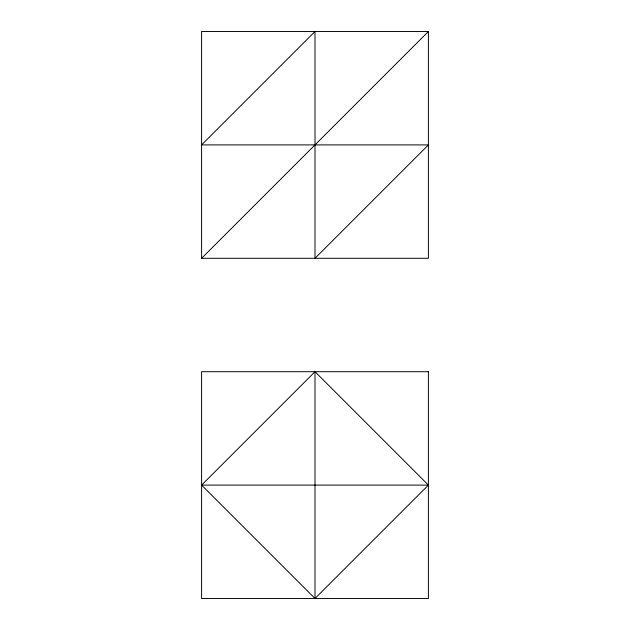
<?xml version="1.0" encoding="UTF-8"?>
<svg xmlns="http://www.w3.org/2000/svg" width="630" height="630" viewBox="0 0 630 630"><rect width="100%" height="100%" fill="white"/><g stroke="black" fill="none" stroke-linecap="round" stroke-linejoin="round"><path stroke-width="0.94" d="M201.6 258.3L428.4 31.5L201.6 31.5L201.6 258.3L428.4 258.3L428.4 31.5M201.6 485.1L315 371.7L428.4 485.1L315 598.5L201.6 485.1L428.4 485.1M315 371.7L315 598.5M315 31.5L201.6 144.9L428.4 144.9L315 258.3L315 31.5M428.4 371.7L201.6 371.7L201.6 598.5L428.4 598.5L428.4 371.7"/></g></svg>
